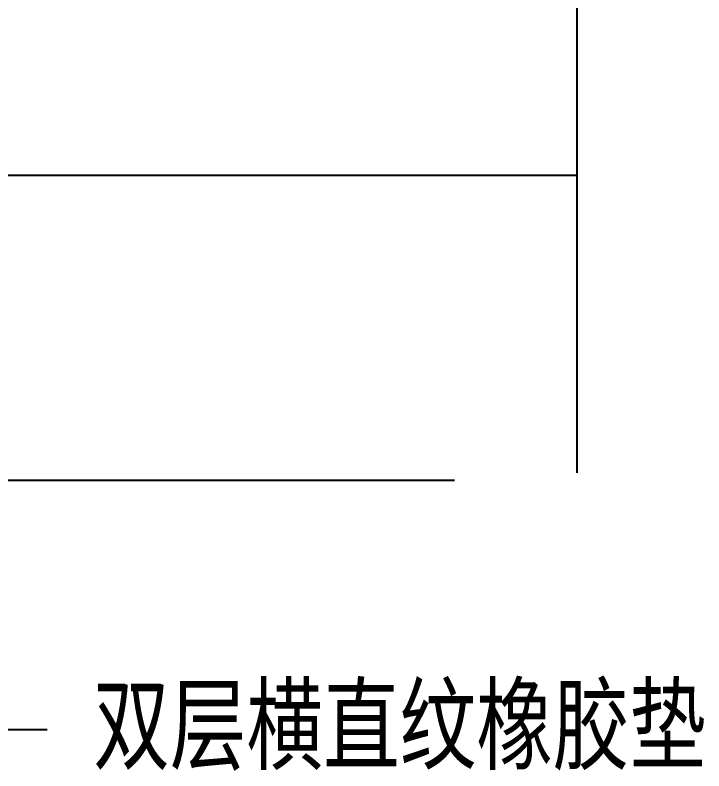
# Model space of a CAD drawing. Extents: x 2246048 to 2442613, y -66234 to 220766.
# Drawn here: x 2376597 to 2378898, y 127321 to 129843 of the extents above; entities that cross this region are included whole.
import ezdxf

# ---------------------------------------------------------------- set-up
doc = ezdxf.new("R2010")
doc.units = 0
doc.header["$LTSCALE"] = 1000
doc.header["$MEASUREMENT"] = 0
for name, color, linetype in [('$RECOVER_980714094048-101', 7, 'Continuous'), ('AC-TEXT', 2, 'Continuous'), ('BASE', 7, 'Continuous'), ('CNTXT', 50, 'Continuous')]:
    doc.layers.add(name, color=color, linetype=linetype)
doc.styles.add('黑体', font='simhei.ttf')

msp = doc.modelspace()

# ---------------------------------------------------------------- linework, layer by layer
at = {"layer": '$RECOVER_980714094048-101', "linetype": 'Continuous'}
for p, q in [((2378473.556, 131100.348), (2378473.556, 128315.748)), ((2376535.256, 129309.468), (2378473.556, 129309.468))]:
    msp.add_line(p, q, dxfattribs=at)
at = {"layer": 'AC-TEXT', "color": 1}
msp.add_line((2375938.34, 127459.215), (2376704.105, 127459.215), dxfattribs=at)
at = {"layer": 'BASE'}
msp.add_line((2378064.162, 128290.399), (2367638.807, 128290.399), dxfattribs=at)

# ---------------------------------------------------------------- texts
at = {"layer": 'CNTXT', "linetype": 'Continuous', "style": '黑体', "width": 0.75}
msp.add_text('双层横直纹橡胶垫', height=250, dxfattribs=at).set_placement((2376858.151, 127351.347))

doc.saveas('drawing.dxf')
